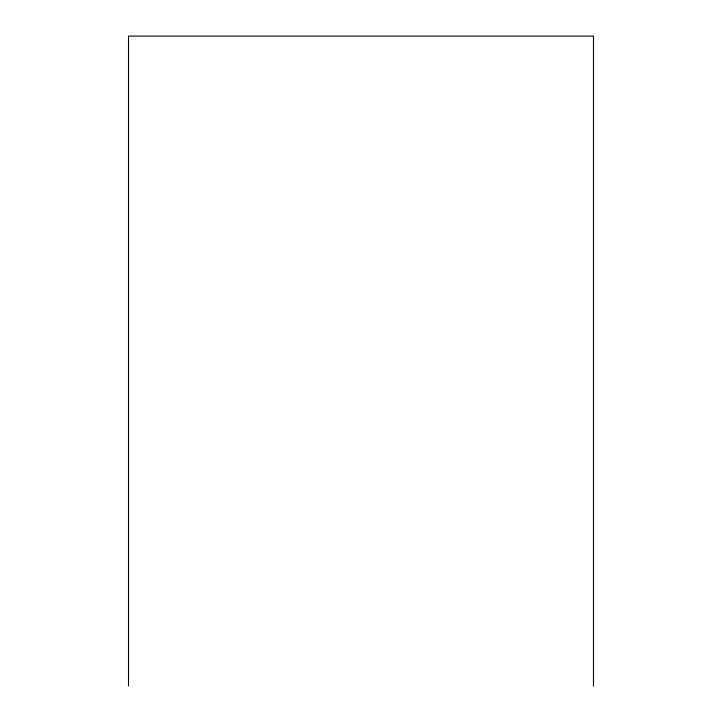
<?xml version="1.0" encoding="UTF-8"?>
<svg xmlns="http://www.w3.org/2000/svg" width="722" height="722" viewBox="0 0 722 722"><rect width="100%" height="100%" fill="white"/><g stroke="black" fill="none" stroke-linecap="round" stroke-linejoin="round"><path stroke-width="1.08" d="M593.484 685.9L593.484 36.1L128.516 36.1L128.516 685.9"/></g></svg>
